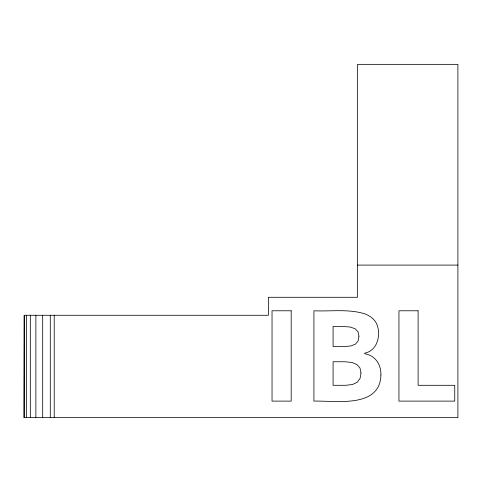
<?xml version="1.0" encoding="UTF-8"?>
<svg xmlns="http://www.w3.org/2000/svg" width="482" height="482" viewBox="0 0 482 482"><rect width="100%" height="100%" fill="white"/><g stroke="black" fill="none" stroke-linecap="round" stroke-linejoin="round"><path stroke-width="0.72" d="M24.1 417.653L24.1 315.276L268.402 315.276L268.402 297.286L357.53 297.286L357.53 64.347L457.9 64.347L457.9 417.653L24.1 417.653L24.359 315.276M357.53 265.088L457.9 265.088M54.213 315.276L54.213 417.653M50.279 315.276L50.279 417.653M42.687 315.276L42.687 417.653M35.879 315.276L35.879 417.653M30.324 315.276L30.324 417.653M26.389 315.276L26.389 417.653M380.907 374.918C380.292 408.784 334.857 400.476 313.927 401.114L313.927 310.782C330.857 311.565 348.444 308.727 364.922 313.872C369.676 315.704 374.014 318.753 376.442 323.338C381.431 334.11 377.804 350.655 364.717 353.167L364.717 353.782C375.297 355.324 381.238 364.687 380.907 374.918M361.006 373.002L360.066 378.436L357.24 382.268L352.438 384.54L345.564 385.299L333.08 385.299L333.08 361.753L344.943 361.753L351.974 362.458L356.993 364.567L360.006 368.079L361.006 373.002M358.969 336.177L358.09 340.949L355.445 344.148L350.908 345.956L344.202 346.558L333.08 346.558L333.08 326.477L343.154 326.477L350.257 327.049L355.138 328.76L358.012 331.724L358.969 336.177M291.188 310.782L272.035 310.782L272.035 401.114L291.188 401.114L291.188 310.782M418.099 310.782L398.945 310.782L398.945 401.114L454.743 401.114L454.743 385.299L418.099 385.299L418.099 310.782"/></g></svg>
